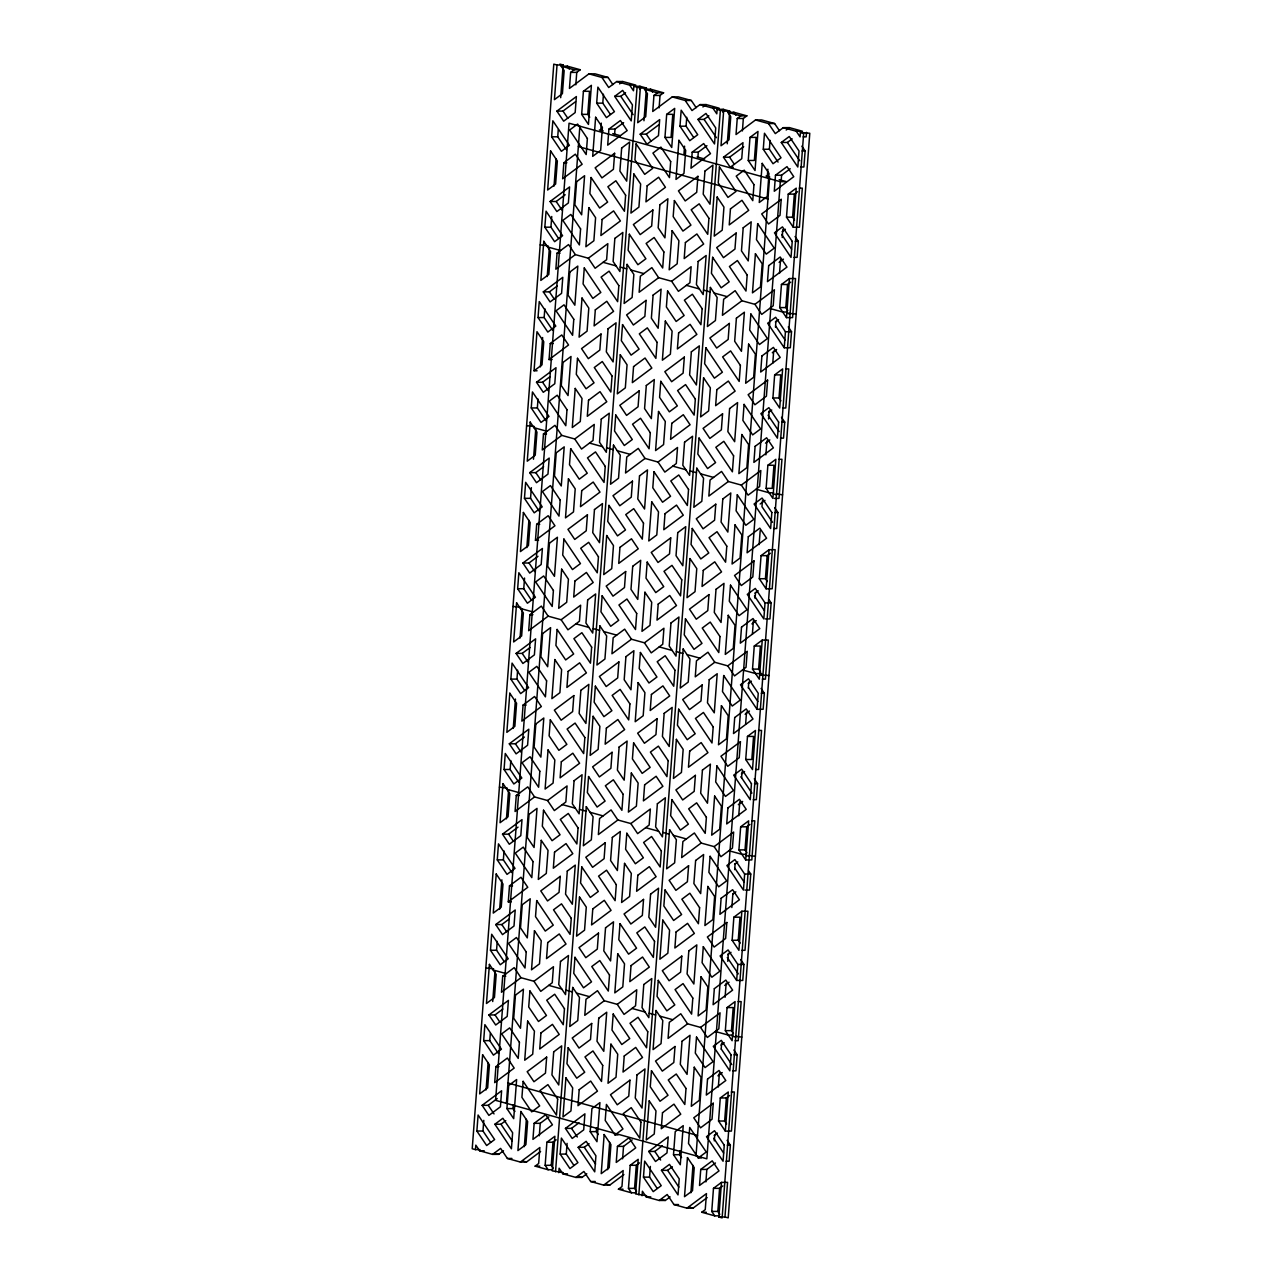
<?xml version="1.0" encoding="UTF-8"?>
<svg xmlns="http://www.w3.org/2000/svg" width="1282" height="1282" viewBox="0 0 1282 1282"><rect width="100%" height="100%" fill="white"/><g stroke="black" fill="none" stroke-linecap="round" stroke-linejoin="round"><path stroke-width="1.5" d="M480.061 1149.617L475.478 1149.633L475.814 1145.147L479.612 1150.771L492.608 1154.377L498.714 1154.345L503.505 1150.771M476.872 1131.044L478.09 1115.019L494.628 1139.554L486.647 1145.531L476.872 1131.044L482.977 1131.012L490.573 1142.278M483.683 1040.663L484.884 1024.639L501.422 1049.173L493.442 1055.134L483.683 1040.663L489.772 1040.631L498.458 1053.5M490.477 950.283L491.679 934.258L508.217 958.792L500.236 964.753L490.477 950.283L496.567 950.25L504.163 961.516M497.272 859.885L498.474 843.86L515.011 868.411L507.031 874.372L497.272 859.885L503.361 859.869L512.047 872.738M504.066 769.504L505.268 753.479L521.822 778.014L513.826 783.991L504.066 769.504L510.156 769.488L518.841 782.357M510.861 679.123L512.063 663.098L528.617 687.633L520.62 693.61L510.861 679.123L516.966 679.091L524.562 690.357M517.656 588.742L518.857 572.717L535.411 597.252L527.415 603.213L517.656 588.742L523.761 588.71L531.357 599.976M524.45 498.361L525.652 482.336L542.206 506.871L534.209 512.832L524.45 498.361L530.556 498.329L539.225 511.197M531.245 407.964L532.447 391.939L549 416.49L541.02 422.451L531.245 407.964L537.35 407.948L546.02 420.817M534.049 370.786L536.982 331.685L543.76 341.749L542.03 364.825L534.049 370.786L537.094 370.786M538.039 317.583L539.241 301.558L555.795 326.093L547.815 332.07L538.039 317.583L544.145 317.567L552.83 330.435M544.834 227.202L546.052 211.177L562.59 235.712L554.609 241.689L544.834 227.202L550.94 227.17L558.535 238.436M551.629 136.821L552.846 120.796L569.384 145.331L561.404 151.308L551.629 136.821L557.734 136.789L566.42 149.674M475.478 1149.633L472.225 1148.736L553.792 64.132L557.029 65.029L554.433 99.643L562.413 93.666L564.16 70.59L561.163 66.167L567.269 66.151L580.265 69.741L576.756 72.369L570.65 72.401L569.448 88.426L588.935 73.859L595.04 73.827L608.037 77.433L612.876 84.612M482.977 1131.012L483.779 1120.34M486.07 1089.924L488.122 1062.554M489.772 1040.631L490.317 1033.516M492.721 1001.53L495.028 970.762M496.567 950.25L497.24 941.341M499.66 909.162L501.871 879.837M503.361 859.869L504.034 850.96M506.454 818.845L508.617 790M510.156 769.488L510.829 760.579M513.249 728.384L515.46 699.059M516.966 679.091L517.624 670.198M520.043 638.067L522.207 609.222M523.761 588.71L524.562 578.038M526.838 547.622L528.905 520.252M530.556 498.329L531.357 487.641M533.488 459.228L535.812 428.46M537.35 407.948L538.023 399.039M540.443 366.86L542.639 337.535M544.145 317.567L544.818 308.658M547.222 276.543L549.401 247.682M550.94 227.17L551.741 216.498M554.032 186.082L556.084 158.712M557.734 136.789L558.263 129.674M560.683 97.688L563.135 64.997L559.881 64.1M495.894 1066.624L494.692 1082.649L514.178 1068.082L507.4 1058.019L495.894 1066.624L498.938 1066.608M520.973 977.701L514.194 967.638L502.688 976.227L501.486 992.252L520.973 977.701L533.969 981.291L540.748 991.355L552.254 982.749L553.455 966.724L533.969 981.291M508.281 901.871L509.483 885.846L520.989 877.257L527.767 887.304L508.281 901.871L511.326 901.855M534.562 796.923L527.783 786.876L516.277 795.465L515.076 811.49L534.562 796.923L547.558 800.529L554.337 810.577L565.843 801.987L567.045 785.962L547.558 800.529M523.072 705.084L521.87 721.109L541.357 706.542L534.578 696.495L523.072 705.084L526.133 705.068M548.151 616.161L541.373 606.098L529.883 614.703L528.665 630.728L548.151 616.161L561.147 619.751L567.942 629.815L579.432 621.225L580.634 605.2L561.147 619.751M535.459 540.331L536.677 524.306L548.167 515.717L554.946 525.78L535.459 540.331L538.52 540.331M561.756 435.383L554.962 425.336L543.472 433.925L542.27 449.95L561.756 435.383L574.753 438.989L581.531 449.053L593.021 440.447L594.239 424.422L574.753 438.989M549.065 359.569L550.266 343.544L561.756 334.955L568.551 345.002L549.065 359.569L552.109 359.553M575.346 254.621L568.567 244.574L557.061 253.163L555.859 269.188L575.346 254.621L588.342 258.227L595.12 268.275L606.626 259.685L607.828 243.66L588.342 258.227M563.856 162.782L562.654 178.807L582.14 164.24L575.362 154.177L563.856 162.782L566.9 162.766M575.81 84.836L576.756 72.369M506.422 1103.337L579.881 126.213M506.903 1108.593L508.65 1085.517L516.63 1079.556L513.697 1118.657L506.903 1108.593L513.008 1108.577L514.947 1111.446M581.659 114.37L583.406 91.294L591.387 85.333L588.454 124.434L581.659 114.37L587.765 114.354L589.704 117.223M513.008 1108.577L513.297 1104.731M587.765 114.354L589.496 91.278L583.406 91.294M596.675 103.153L597.893 87.128L614.431 111.662L606.45 117.64L596.675 103.153L602.78 103.137L610.376 114.386M524.322 1146.653L526.373 1119.282M600.697 130.924L601.274 123.104M602.78 103.137L603.453 94.227M534.145 1123.336L532.943 1139.361L552.43 1124.795L545.651 1114.747L534.145 1123.336L540.251 1123.304L548.872 1116.862M608.902 129.113L607.7 145.138L627.186 130.572L620.408 120.524L608.902 129.113L615.007 129.081L623.629 122.639M539.305 1135.772L540.251 1123.304M614.591 134.434L615.007 129.081M552.718 1169.729L548.135 1169.745L545.154 1165.322L546.901 1142.246L554.882 1136.269L552.27 1170.883L563.359 1172.661M553.247 1168.239L551.26 1165.29L552.991 1142.214L556.196 1139.826M643.965 120.748L646.432 88.057L639.926 86.263L633.837 86.279L633.484 90.766L629.702 85.141L616.69 81.535L608.71 87.513L601.931 77.449L588.935 73.859M555.523 1171.796L637.074 87.176M639.702 89.243L639.926 86.263M558.776 1172.693L559.112 1168.206L562.91 1173.831L575.906 1177.437L582.012 1177.405L586.803 1173.815M560.17 1154.104L561.372 1138.079L577.926 1162.614L569.945 1168.575L560.17 1154.104L566.275 1154.072L573.871 1165.338M633.837 86.279L640.327 88.073L637.731 122.703L645.711 116.726L647.442 93.65L644.461 89.227L650.567 89.195L663.563 92.801L660.038 95.429L653.948 95.445L652.746 111.47L672.233 96.903L678.322 96.887L691.318 100.477L696.174 107.672M566.275 1154.072L567.077 1143.384M659.108 107.88L660.038 95.429M590.201 1131.653L591.931 1108.577L599.928 1102.616L596.979 1141.717L590.201 1131.653L596.306 1131.621L598.245 1134.506M664.957 137.43L666.688 114.354L674.685 108.393L671.736 147.494L664.957 137.43L671.063 137.398L672.794 114.322L666.688 114.354M596.306 1131.621L596.595 1127.775M679.973 126.213L681.175 110.188L697.728 134.722L689.748 140.7L679.973 126.213L686.078 126.181L693.674 137.446M607.62 1169.697L609.671 1142.326M683.979 153.968L684.572 146.148M686.078 126.181L686.751 117.287M617.443 1146.396L616.241 1162.421L635.728 1147.855L628.933 1137.791L617.443 1146.396L623.533 1146.364L632.17 1139.922M692.2 152.173L690.982 168.198L710.484 153.632L703.69 143.568L692.2 152.173L698.289 152.141L706.927 145.699M622.603 1158.832L623.533 1146.364M697.889 157.478L698.289 152.141M636.016 1192.789L631.433 1192.805L628.452 1188.382L630.183 1165.306L638.18 1159.329L635.568 1193.943L646.641 1195.721M636.545 1191.298L634.558 1188.35L636.289 1165.274L639.478 1162.886M727.263 143.808L729.73 111.117L723.224 109.307L717.119 109.339L716.782 113.826L712.984 108.201L699.988 104.595L692.008 110.556L685.229 100.509L672.233 96.903M638.821 1194.84L720.372 110.236M723 112.303L723.224 109.307M642.074 1195.737L642.41 1191.25L646.208 1196.891L659.204 1200.481L665.31 1200.465L670.101 1196.875M643.468 1177.148L644.67 1161.123L661.224 1185.674L653.227 1191.635L643.468 1177.148L649.573 1177.132L657.169 1188.398M717.119 109.339L723.625 111.133L721.013 145.747L729.009 139.786L730.74 116.71L727.759 112.287L733.865 112.255L746.861 115.845L743.336 118.473L737.246 118.505L736.028 134.53L755.515 119.963L761.62 119.947L774.616 123.537L779.456 130.716M649.573 1177.132L650.375 1166.444M742.406 130.94L743.336 118.473M673.499 1154.713L675.229 1131.637L683.226 1125.66L680.277 1164.761L673.499 1154.713L679.604 1154.681L681.543 1157.566M748.255 160.49L749.986 137.414L757.983 131.437L755.034 170.538L748.255 160.49L754.361 160.458L756.092 137.382L749.986 137.414M679.604 1154.681L679.893 1150.835M763.271 149.273L764.473 133.248L781.026 157.782L773.03 163.743L763.271 149.273L769.376 149.241L778.046 162.109M690.902 1192.757L692.969 1165.386M767.277 177.028L767.87 169.208M769.376 149.241L770.033 140.331M696.014 1155.819L769.488 178.695M700.741 1169.44L699.523 1185.465L719.01 1170.915L712.231 1160.851L700.741 1169.44L706.831 1169.424L715.452 1162.982M775.482 175.217L774.28 191.242L793.766 176.692L786.988 166.628L775.482 175.217L781.587 175.201L790.209 168.759M780.321 181.691L706.847 1158.816L495.589 1100.341L569.048 123.216L780.321 181.691L786.411 181.659L779.2 179.672M705.901 1181.892L706.831 1169.424M781.187 180.538L781.587 175.201M714.298 1140.836L714.747 1134.858M718.337 1086.992L719.394 1073.034M721.189 1049.109L721.638 1043.131M725.083 997.268L726.141 983.31M727.791 961.372L728.384 953.391M731.846 907.528L732.887 893.57M734.682 869.645L735.131 863.651M738.736 815.801L739.778 801.843M741.589 777.902L742.038 771.924M745.627 724.074L746.525 712.103M748.335 688.178L748.784 682.184M752.374 634.334L753.431 620.376M755.082 598.438L755.531 592.46M759.12 544.594L760.178 530.636M762.421 500.717L761.973 506.71L772.549 522.303M765.867 454.854L766.924 440.896M768.575 418.958L769.168 410.993M772.774 363.127L773.671 351.172M775.466 327.231L775.914 321.253M779.52 273.387L780.562 259.429M782.212 237.507L782.821 229.526M719.314 1215.833L714.731 1215.849L711.75 1211.426L713.481 1188.35L721.462 1182.389L727.567 1182.357L724.971 1216.971L728.208 1217.868L809.775 133.264L800.417 132.399L800.08 136.886L796.282 131.245L783.286 127.655L775.306 133.616L768.527 123.569L755.515 119.963M725.324 1131.109L718.545 1121.045L720.276 1097.969L728.272 1092.008L725.324 1131.109L731.429 1131.077L734.362 1091.976L731.317 1091.992M725.34 1030.664L727.07 1007.588L735.067 1001.611L732.118 1040.712L725.34 1030.664L731.445 1030.632L733.432 1033.58M741.861 911.23L738.913 950.331L732.134 940.283L733.865 917.207L741.861 911.23L747.951 911.214L745.018 950.315L741.974 950.315M745.707 859.95L738.929 849.902L740.659 826.826L748.656 820.849L745.707 859.95L751.813 859.918L754.745 820.817L751.701 820.833M745.723 759.505L747.47 736.429L755.451 730.468L752.502 769.569L745.723 759.505L751.829 759.489L753.56 736.413L747.47 736.429M762.245 640.087L759.313 679.188L752.518 669.124L754.265 646.048L762.245 640.087L768.351 640.055L765.402 679.156L762.357 679.172M759.313 578.743L761.059 555.667L769.04 549.706L775.145 549.674L772.197 588.775L766.107 588.807L759.313 578.743L765.418 578.711L767.357 581.595M766.123 488.362L767.854 465.286L775.834 459.309L772.902 498.41L766.123 488.362L772.213 488.33L773.943 465.254L767.854 465.286M772.918 397.981L774.649 374.905L782.629 368.928L779.696 408.029L772.918 397.981L779.007 397.949L780.946 400.817M779.712 307.584L781.443 284.508L789.424 278.547L795.529 278.514L792.597 317.615L786.491 317.648L779.712 307.584L785.802 307.568L787.805 310.516M793.286 227.267L786.507 217.203L788.238 194.127L796.218 188.166L793.286 227.267L799.391 227.235L802.324 188.134L799.279 188.15M719.843 1214.358L717.84 1211.41L719.587 1188.334L722.776 1185.946M726.573 1123.897L724.65 1121.013L726.381 1097.937L729.57 1095.549M731.445 1030.632L733.176 1007.556L727.07 1007.588M740.179 943.119L738.24 940.251L739.97 917.175L733.865 917.207M747.021 852.818L745.034 849.87L746.765 826.794L749.954 824.406M760.611 672.056L758.624 669.108L760.354 646.032L754.265 646.048M765.418 578.711L767.149 555.635L770.354 553.247M779.007 397.949L780.754 374.873L774.649 374.905M785.802 307.568L787.549 284.492L790.738 282.104M794.536 220.055L792.597 217.187L794.343 194.111L797.532 191.723M800.417 132.399L803.67 133.296L722.119 1217.9L718.865 1217.003L721.462 1182.389M736.653 980.458L737.855 964.433L728.096 949.962L720.099 955.923L736.653 980.458L742.759 980.442L743.961 964.417L740.708 959.593M744.65 874.052L743.448 890.077L726.894 865.542L734.89 859.581L744.65 874.052L750.755 874.036L749.553 890.061L744.97 890.077M757.037 709.315L758.239 693.29L748.48 678.803L740.499 684.78L757.037 709.315L763.143 709.283L764.344 693.258L761.091 688.434M765.034 602.909L763.832 618.934L747.294 594.383L755.274 588.422L765.034 602.909L771.139 602.877L769.937 618.902L765.354 618.918M766.107 588.807L769.04 549.706M784.231 347.775L785.433 331.75L775.658 317.263L767.678 323.24L784.231 347.775L790.321 347.743L791.523 331.718L788.27 326.894M786.491 317.648L789.424 278.547M727.102 1140.355L730.371 1145.179L729.154 1161.204L726.109 1161.22M733.913 1049.974L737.166 1054.798L735.948 1070.823L732.903 1070.839M754.297 778.815L757.55 783.639L756.348 799.664L753.287 799.68M774.681 507.672L777.934 512.496L776.732 528.521L773.687 528.537M781.475 417.275L784.728 422.115L783.526 438.14L780.482 438.14M795.064 236.513L798.317 241.337L797.116 257.361L794.071 257.378M801.859 146.132L805.128 150.956L803.91 166.981L800.865 166.997M806.522 132.367L806.186 136.854L803.125 136.87M570.65 72.401L574.16 69.773L580.265 69.741M556.885 111.117L576.371 96.551L575.169 112.576L563.663 121.181L556.885 111.117L562.99 111.085L575.538 101.711M619.607 83.907L622.796 81.519L635.792 85.109L629.702 85.141M614.687 96.358L622.667 90.397L632.427 104.868L631.225 120.893L614.687 96.358L620.776 96.326L625.568 92.753M653.948 95.445L657.458 92.817L663.563 92.801M550.09 201.498L569.577 186.932L568.375 202.957L556.869 211.562L550.09 201.498L556.196 201.482L565.186 194.752M640.183 134.177L659.669 119.611L658.467 135.636L646.961 144.225L640.183 134.177L646.272 134.145L658.82 124.771M702.905 106.951L706.094 104.563L719.09 108.169L712.984 108.201M697.969 119.418L705.965 113.441L715.725 127.928L714.523 143.953L697.969 119.418L704.074 119.386L708.866 115.813M737.246 118.505L740.756 115.877L746.861 115.845M543.296 291.879L562.782 277.329L561.58 293.354L550.074 301.943L543.296 291.879L549.385 291.863L557.237 285.998M723.481 157.221L742.967 142.671L741.749 158.696L730.259 167.285L723.481 157.221L729.57 157.205L743.688 146.661M786.187 130.011L789.392 127.623L802.388 131.229L796.282 131.245M781.267 142.478L789.263 136.501L799.023 150.988L797.821 167.013L781.267 142.478L787.372 142.446L792.164 138.857M658.628 277.681L639.141 292.248L640.359 276.223L651.849 267.618L658.628 277.681L671.64 281.271L678.418 291.335L689.908 282.745L691.126 266.72L671.64 281.271M536.501 382.276L555.987 367.71L554.785 383.735L543.28 392.324L536.501 382.276L542.59 382.244L550.09 376.636M782.164 231.641L785.369 229.254M779.103 262.361L783.414 259.14M741.925 300.741L722.439 315.292L723.641 299.267L735.147 290.677L741.925 300.741L754.922 304.331L761.716 314.394L773.206 305.789L774.408 289.764L754.922 304.331M529.706 472.657L549.193 458.091L547.975 474.116L536.485 482.705L529.706 472.657L535.796 472.625L543.648 466.76M775.37 322.022L778.575 319.635M772.309 352.742L776.62 349.521M645.038 458.443L625.552 473.01L626.754 456.985L638.26 448.396L645.038 458.443L658.035 462.049L664.829 472.097L676.319 463.507L677.521 447.482L658.035 462.049M522.912 563.038L542.398 548.472L541.18 564.497L529.69 573.086L522.912 563.038L529.001 563.006L537.991 556.292M768.575 412.403L771.78 410.016M765.514 443.123L769.825 439.902M728.336 481.503L708.85 496.07L710.052 480.045L721.558 471.439L728.336 481.503L741.333 485.093L748.111 495.156L759.617 486.567L760.819 470.542L741.333 485.093M516.101 653.419L535.604 638.853L534.386 654.878L522.896 663.483L516.101 653.419L522.207 653.387L530.043 647.538M760.178 503.986L764.969 500.397M631.449 639.221L611.963 653.772L613.165 637.747L624.671 629.158L631.449 639.221L644.445 642.811L651.224 652.875L662.73 644.269L663.932 628.244L644.445 642.811M509.307 743.8L528.793 729.234L527.591 745.259L516.101 753.864L509.307 743.8L515.412 743.784L524.402 737.054M754.986 593.165L758.175 590.778M751.925 623.901L756.236 620.664M714.747 662.265L695.261 676.832L696.463 660.807L707.968 652.217L714.747 662.265L727.743 665.871L734.522 675.918L746.028 667.329L747.23 651.304L727.743 665.871M502.512 834.181L521.998 819.631L520.796 835.656L509.291 844.245L502.512 834.181L508.617 834.165L518.024 827.13M748.191 683.546L751.38 681.159M745.13 714.282L749.441 711.061M617.86 819.983L598.373 834.55L599.575 818.525L611.081 809.92L617.86 819.983L630.856 823.573L637.635 833.637L649.141 825.047L650.343 809.022L630.856 823.573M495.717 924.578L515.204 910.012L514.002 926.037L502.496 934.626L495.717 924.578L501.823 924.546L509.323 918.938M741.397 773.943L744.586 771.556M738.336 804.663L742.647 801.442M701.158 843.043L681.671 857.594L682.873 841.569L694.379 832.979L701.158 843.043L714.154 846.633L720.933 856.697L732.439 848.091L733.641 832.066L714.154 846.633M488.923 1014.959L508.409 1000.393L507.207 1016.418L495.701 1025.007L488.923 1014.959L495.028 1014.927L502.865 1009.062M734.602 864.324L737.791 861.937M732.967 893.971L735.852 891.823M604.271 1000.745L584.784 1015.312L585.986 999.287L597.492 990.698L604.271 1000.745L617.267 1004.351L624.046 1014.399L635.552 1005.809L636.753 989.784L617.267 1004.351M482.128 1105.34L501.615 1090.774L500.413 1106.799L488.907 1115.404L482.128 1105.34L488.234 1105.308L497.224 1098.594M494.884 1124.25L502.865 1118.273L512.624 1132.759L511.422 1148.784L494.884 1124.25L500.974 1124.218L505.765 1120.644M727.807 954.705L730.996 952.318M492.608 1154.377L500.605 1148.4L507.384 1158.463L520.38 1162.053L526.485 1162.037L540.587 1151.492M724.731 985.425L729.057 982.204M687.569 1023.805L668.082 1038.372L669.284 1022.347L680.774 1013.758L687.569 1023.805L700.565 1027.411L707.343 1037.458L718.833 1028.869L720.051 1012.844L700.565 1027.411M520.38 1162.053L539.866 1147.502L538.664 1163.527L535.139 1166.155L548.135 1169.745M565.426 1128.4L584.913 1113.834L583.711 1129.859L572.205 1138.448L565.426 1128.4L571.516 1128.368L579.015 1122.776M578.166 1147.31L586.162 1141.333L595.922 1155.819L594.72 1171.844L578.166 1147.31L584.272 1147.278L589.063 1143.688M721.013 1045.086L724.202 1042.699M614.991 1134.923L622.972 1128.945L606.418 1104.411L605.216 1120.436L614.991 1134.923L618.036 1134.907M575.906 1177.437L583.887 1171.46L590.682 1181.523L603.678 1185.113L609.767 1185.097L623.885 1174.536M717.936 1075.822L722.247 1072.585M603.678 1185.113L623.164 1170.546L621.962 1186.571L618.437 1189.199L631.433 1192.805M648.724 1151.444L668.21 1136.894L666.993 1152.919L655.503 1161.508L648.724 1151.444L654.814 1151.428L662.313 1145.82M661.464 1170.354L669.46 1164.393L679.22 1178.863L678.018 1194.888L661.464 1170.354L667.569 1170.338L672.361 1166.748M714.202 1135.467L717.407 1133.08M698.273 1157.966L706.27 1152.005L689.716 1127.471L688.514 1143.496L698.273 1157.966L701.334 1157.95M659.204 1200.481L667.185 1194.52L673.963 1204.567L686.96 1208.173L693.065 1208.141L707.183 1197.596M686.96 1208.173L706.462 1193.606L705.244 1209.631L701.735 1212.259L714.731 1215.849M557.029 65.029L563.135 64.997M601.931 77.449L608.037 77.433M616.69 81.535L622.796 81.519M640.327 88.073L646.432 88.057M685.229 100.509L691.318 100.477M699.988 104.595L706.094 104.563M723.625 111.133L729.73 111.117M768.527 123.569L774.616 123.537M783.286 127.655L789.392 127.623M802.067 150.972L805.128 150.956M730.259 167.285L733.304 167.269M788.238 194.127L794.343 194.111M786.507 217.203L792.597 217.187M795.273 241.353L798.317 241.337M548.023 245.775L540.187 244.894M557.061 253.163L560.106 253.147M781.443 284.508L787.549 284.492M787.26 311.991L782.693 312.023L769.697 308.417M785.433 331.75L791.523 331.718M550.266 343.544L553.311 343.528M785.69 368.912L788.734 368.912L785.786 408.013L782.741 408.013M781.683 422.115L784.728 422.115M534.418 426.537L526.598 425.656M543.472 433.925L546.517 433.909M778.895 459.309L781.94 459.293L778.991 498.394L774.424 498.41M773.671 492.769L769.104 492.785L756.108 489.179M776.283 493.923L782.581 494.804M774.889 512.512L777.934 512.496M536.677 524.306L539.722 524.306M761.059 555.667L767.149 555.635M520.829 607.315L513.008 606.434M529.883 614.703L532.927 614.687M752.518 669.124L758.624 669.108M761.604 673.531L755.515 673.547L742.518 669.957M761.3 693.274L764.344 693.258M758.495 730.452L761.556 730.436L758.607 769.537L755.563 769.553M754.505 783.655L757.55 783.639M507.239 788.077L499.419 787.196M516.277 795.465L519.338 795.449M740.659 826.826L746.765 826.794M738.929 849.902L745.034 849.87M746.493 854.293L741.909 854.325L728.913 850.719M749.105 855.447L755.402 856.344M509.483 885.846L512.544 885.83M732.134 940.283L738.24 940.251M737.855 964.433L743.961 964.417M493.65 968.839L485.83 967.958M502.688 976.227L505.733 976.227M738.112 1001.611L741.156 1001.595L738.224 1040.696L735.179 1040.712M732.903 1035.071L728.32 1035.087L715.324 1031.497M735.515 1036.225L741.813 1037.106M734.105 1054.814L737.166 1054.798M720.276 1097.969L726.381 1097.937M718.545 1121.045L724.65 1121.013M546.901 1142.246L552.991 1142.214M727.311 1145.195L730.371 1145.179M479.612 1150.771L484.195 1150.755M507.384 1158.463L511.951 1158.447M545.154 1165.322L551.26 1165.29M630.183 1165.306L636.289 1165.274M535.139 1166.155L539.722 1166.123M562.91 1173.831L567.493 1173.815M590.682 1181.523L595.249 1181.491M628.452 1188.382L634.558 1188.35M713.481 1188.35L719.587 1188.334M618.437 1189.199L623.02 1189.183M646.208 1196.891L650.775 1196.875M673.963 1204.567L678.547 1204.551M711.75 1211.426L717.84 1211.41M701.735 1212.259L706.302 1212.243M718.865 1217.003L724.971 1216.971M561.163 66.167L574.16 69.773M644.461 89.227L657.458 92.817M727.759 112.287L740.756 115.877M599.399 129.899L603.229 130.956M612.796 133.6L620.456 135.732M697.071 156.933L704.731 159.048M766.011 176.019L769.841 177.076M578.358 146.565L767.95 199.047M796.17 314.042L786.827 313.161L790.081 314.058M547.574 246.945L560.571 250.535M603.101 262.313L616.097 265.903M620.232 267.057L626.738 268.851M630.872 269.989L643.868 273.595M686.399 285.357L699.395 288.963M703.53 290.101L710.036 291.911M714.17 293.049L727.166 296.639M533.985 427.707L546.981 431.297M589.512 443.075L602.508 446.681M606.642 447.819L613.149 449.613M617.283 450.767L630.279 454.357M672.81 466.135L685.806 469.725M689.94 470.879L696.447 472.673M700.581 473.811L713.577 477.417M773.238 493.923L776.491 494.836M768.992 675.566L759.649 674.701L762.886 675.598M520.396 608.469L533.392 612.075M575.922 623.837L588.919 627.443M593.053 628.581L599.559 630.391M603.694 631.529L616.69 635.119M659.22 646.897L672.217 650.503M676.351 651.641L682.841 653.435M686.976 654.589L699.972 658.179M506.807 789.247L519.803 792.837M562.333 804.615L575.33 808.205M579.464 809.359L585.954 811.153M590.089 812.291L603.085 815.897M645.631 827.675L658.628 831.265M662.762 832.403L669.252 834.213M673.387 835.351L686.383 838.957M746.044 855.463L749.297 856.36M493.201 970.009L506.198 973.615M548.744 985.377L561.74 988.983M565.875 990.121L572.365 991.915M576.499 993.069L589.496 996.659M632.026 1008.437L645.022 1012.027M649.157 1013.181L655.663 1014.975M659.797 1016.113L672.794 1019.719M732.455 1036.241L735.708 1037.138M507.944 1082.986L697.552 1135.451M494.996 1153.319L498.714 1154.345M522.768 1161.011L526.485 1162.037M578.294 1176.379L582.012 1177.405M606.066 1184.055L609.767 1185.097M661.592 1199.439L665.31 1200.465M689.347 1207.115L693.065 1208.141M787.372 142.446L799.728 160.779M733.865 112.255L735.852 115.204M704.074 119.386L716.43 137.719M729.57 157.205L734.41 164.384M781.683 234.462L791.603 249.189M650.567 89.195L652.554 92.144M620.776 96.326L633.148 114.659M646.272 134.145L651.128 141.324M775.674 326.029L785.097 339.986M567.269 66.151L569.256 69.1M562.99 111.085L567.83 118.281M768.078 415.224L779.119 431.585M556.196 201.482L561.997 210.088M768.976 599.655L771.139 602.877M549.385 291.863L554.241 299.043M754.489 596.002L764.425 610.729M542.59 382.244L548.408 390.866M748.496 687.569L757.902 701.526M535.796 472.625L540.651 479.805M740.9 776.764L751.925 793.125M748.576 870.815L750.755 874.036M529.001 563.006L534.818 571.628M734.907 868.331L744.313 882.288M522.207 653.387L528.024 662.009M727.311 957.542L738.336 973.887M515.412 743.784L521.229 752.39M721.301 1049.093L731.766 1064.621M508.617 834.165L513.457 841.345M713.721 1138.304L723.641 1153.031M501.823 924.546L506.662 931.726M654.814 1151.428L660.631 1160.05M667.569 1170.338L678.883 1187.116M495.028 1014.927L499.868 1022.107M571.516 1128.368L577.333 1136.99M584.272 1147.278L595.585 1164.056M488.234 1105.308L494.035 1113.93M500.974 1124.218L512.287 1140.996M482.609 1054.766L479.676 1093.867L487.657 1087.889L489.403 1064.813L482.609 1054.766M489.403 964.385L486.471 1003.486L494.451 997.508L496.198 974.432L489.403 964.385M496.214 873.987L493.266 913.088L501.246 907.127L502.993 884.051L496.214 873.987M503.009 783.606L500.06 822.707L508.057 816.746L509.787 793.67L503.009 783.606M509.803 693.225L506.855 732.326L514.851 726.365L516.582 703.289L509.803 693.225M516.598 602.844L513.649 641.945L521.646 635.968L523.377 612.892L516.598 602.844M523.393 512.463L520.444 551.564L528.44 545.587L530.171 522.511L523.393 512.463M530.187 422.082L527.255 461.183L535.235 455.206L536.966 432.13L530.187 422.082M543.776 241.304L540.844 280.405L548.824 274.444L550.555 251.368L543.776 241.304M550.571 150.923L547.638 190.024L555.619 184.063L557.35 160.987L550.571 150.923M515.444 995.136L513.713 1018.212L520.492 1028.276L523.425 989.175L515.444 995.136M522.239 904.755L520.508 927.831L527.287 937.895L530.219 898.794L522.239 904.755M529.033 814.374L527.303 837.45L534.081 847.498L537.014 808.397L529.033 814.374M535.828 723.993L534.097 747.069L540.876 757.117L543.808 718.016L535.828 723.993M542.623 633.596L540.892 656.688L547.67 666.736L550.603 627.635L542.623 633.596M549.417 543.215L547.686 566.291L554.465 576.355L557.414 537.254L549.417 543.215M556.212 452.834L554.481 475.91L561.26 485.974L564.208 446.873L556.212 452.834M563.006 362.453L561.276 385.529L568.054 395.577L571.003 356.492L563.006 362.453M569.801 272.072L568.07 295.148L574.849 305.196L577.797 266.095L569.801 272.072M576.612 181.691L574.865 204.767L581.643 214.815L584.592 175.714L576.612 181.691M519.434 1042.378L518.216 1058.403L501.679 1033.869L509.659 1027.892L519.434 1042.378M526.229 951.997L525.011 968.022L508.473 943.472L516.454 937.511L526.229 951.997M533.024 861.6L531.806 877.625L515.268 853.091L523.248 847.13L533.024 861.6M539.818 771.219L538.616 787.244L522.062 762.71L530.043 756.749L539.818 771.219M546.613 680.838L545.411 696.863L528.857 672.329L536.837 666.352L546.613 680.838M553.407 590.457L552.205 606.482L535.652 581.948L543.648 575.971L553.407 590.457M560.202 500.076L559 516.101L542.446 491.567L550.443 485.59L560.202 500.076M566.997 409.695L565.795 425.72L549.241 401.17L557.237 395.209L566.997 409.695M573.791 319.298L572.589 335.323L556.035 310.789L564.032 304.828L573.791 319.298M580.586 228.917L579.384 244.942L562.846 220.408L570.827 214.447L580.586 228.917M587.38 138.536L586.178 154.561L569.641 130.027L577.621 124.05L587.38 138.536M520.861 1111.478L517.928 1150.579L525.908 1144.618L527.639 1121.542L520.861 1111.478M523.136 1081.351L521.918 1097.376L531.693 1111.863L539.674 1105.885L523.136 1081.351M527.655 1021.097L524.723 1060.198L532.703 1054.237L534.434 1031.161L527.655 1021.097M529.931 990.97L528.713 1006.995L538.488 1021.482L546.469 1015.504L529.931 990.97M534.45 930.716L531.517 969.817L539.498 963.84L541.244 940.764L534.45 930.716M536.725 900.589L535.523 916.614L545.283 931.085L553.263 925.123L536.725 900.589M541.244 840.335L538.312 879.436L546.292 873.459L548.039 850.383L541.244 840.335M543.52 810.208L542.318 826.233L552.077 840.704L560.058 834.742L543.52 810.208M548.055 749.954L545.106 789.055L553.087 783.078L554.834 760.002L548.055 749.954M550.315 719.811L549.113 735.836L558.872 750.323L566.868 744.361L550.315 719.811M554.85 659.557L551.901 698.658L559.897 692.697L561.628 669.621L554.85 659.557M557.109 629.43L555.907 645.455L565.666 659.942L573.663 653.964L557.109 629.43M561.644 569.176L558.696 608.277L566.692 602.316L568.423 579.24L561.644 569.176M563.904 539.049L562.702 555.074L572.461 569.561L580.458 563.583L563.904 539.049M568.439 478.795L565.49 517.896L573.487 511.935L575.217 488.859L568.439 478.795M570.698 448.668L569.496 464.693L579.256 479.18L587.252 473.202L570.698 448.668M575.233 388.414L572.285 427.515L580.281 421.538L582.012 398.462L575.233 388.414M577.493 358.287L576.291 374.312L586.05 388.783L594.047 382.821L577.493 358.287M582.028 298.033L579.095 337.134L587.076 331.157L588.807 308.081L582.028 298.033M584.288 267.906L583.086 283.931L592.861 298.402L600.841 292.44L584.288 267.906M588.823 207.636L585.89 246.737L593.87 240.776L595.601 217.7L588.823 207.636M591.082 177.509L589.88 193.534L599.655 208.021L607.636 202.059L591.082 177.509M595.617 117.255L592.685 156.356L600.665 150.395L602.396 127.319L595.617 117.255M540.94 1032.955L539.738 1048.98L559.224 1034.414L552.446 1024.366L540.94 1032.955M547.735 942.574L546.533 958.599L566.019 944.033L559.24 933.969L547.735 942.574M554.529 852.177L553.327 868.202L572.814 853.652L566.035 843.588L554.529 852.177M561.324 761.796L560.122 777.821L579.608 763.255L572.83 753.207L561.324 761.796M568.118 671.415L566.916 687.44L586.403 672.874L579.624 662.826L568.118 671.415M574.913 581.034L573.711 597.059L593.197 582.493L586.419 572.445L574.913 581.034M581.724 490.653L580.506 506.678L599.992 492.112L593.213 482.048L581.724 490.653M588.518 400.272L587.3 416.297L606.787 401.731L600.008 391.667L588.518 400.272M595.313 309.875L594.111 325.9L613.597 311.35L606.803 301.286L595.313 309.875M602.107 219.494L600.905 235.519L620.392 220.953L613.597 210.905L602.107 219.494M546.661 1057.105L545.459 1073.13L533.953 1081.736L527.174 1071.672L546.661 1057.105M560.25 876.343L559.048 892.368L547.542 900.958L540.764 890.91L560.25 876.343M573.839 695.581L572.637 711.606L561.147 720.196L554.353 710.148L573.839 695.581M587.444 514.803L586.227 530.828L574.737 539.434L567.958 529.37L587.444 514.803M601.034 334.041L599.832 350.066L588.326 358.656L581.547 348.608L601.034 334.041M614.623 153.279L613.421 169.304L601.915 177.894L595.136 167.83L614.623 153.279M553.696 1051.865L551.949 1074.941L558.744 1084.989L561.676 1045.888L553.696 1051.865M560.49 961.468L558.744 984.56L565.538 994.608L568.471 955.507L560.49 961.468M567.285 871.087L565.554 894.163L572.333 904.227L575.265 865.126L567.285 871.087M574.08 780.706L572.349 803.782L579.127 813.846L582.06 774.745L574.08 780.706M580.874 690.325L579.144 713.401L585.922 723.449L588.855 684.364L580.874 690.325M587.669 599.944L585.938 623.02L592.717 633.068L595.649 593.967L587.669 599.944M594.463 509.563L592.733 532.639L599.511 542.687L602.46 503.586L594.463 509.563M601.258 419.166L599.527 442.242L606.306 452.306L609.254 413.205L601.258 419.166M608.053 328.785L606.322 351.861L613.1 361.925L616.049 322.824L608.053 328.785M614.847 238.404L613.117 261.48L619.895 271.544L622.844 232.443L614.847 238.404M621.658 148.023L619.911 171.099L626.69 181.147L629.638 142.046L621.658 148.023M557.67 1099.091L556.468 1115.116L539.93 1090.581L547.911 1084.62L557.67 1099.091M564.465 1008.71L563.263 1024.735L546.725 1000.2L554.705 994.223L564.465 1008.71M571.275 918.329L570.057 934.354L553.52 909.819L561.5 903.842L571.275 918.329M578.07 827.948L576.852 843.973L560.314 819.438L568.295 813.461L578.07 827.948M584.864 737.567L583.663 753.592L567.109 729.041L575.089 723.08L584.864 737.567M591.659 647.17L590.457 663.195L573.903 638.66L581.884 632.699L591.659 647.17M598.454 556.789L597.252 572.814L580.698 548.279L588.678 542.318L598.454 556.789M605.248 466.408L604.046 482.433L587.493 457.898L595.489 451.921L605.248 466.408M612.043 376.027L610.841 392.052L594.287 367.517L602.284 361.54L612.043 376.027M618.837 285.646L617.636 301.671L601.082 277.12L609.078 271.159L618.837 285.646M625.632 195.249L624.43 211.274L607.876 186.739L615.873 180.778L625.632 195.249M565.907 1077.825L562.974 1116.926L570.955 1110.949L572.685 1087.873L565.907 1077.825M568.182 1047.682L566.965 1063.707L576.74 1078.194L584.72 1072.233L568.182 1047.682M572.701 987.428L569.769 1026.529L577.749 1020.568L579.48 997.492L572.701 987.428M574.977 957.301L573.759 973.326L583.534 987.813L591.515 981.836L574.977 957.301M579.496 897.047L576.563 936.148L584.544 930.187L586.291 907.111L579.496 897.047M581.772 866.92L580.57 882.945L590.329 897.432L598.309 891.455L581.772 866.92M586.291 806.666L583.358 845.767L591.339 839.806L593.085 816.73L586.291 806.666M588.566 776.539L587.364 792.564L597.124 807.051L605.104 801.074L588.566 776.539M593.101 716.285L590.153 755.386L598.133 749.409L599.88 726.333L593.101 716.285M595.361 686.158L594.159 702.183L603.918 716.654L611.899 710.693L595.361 686.158M599.896 625.904L596.947 665.005L604.928 659.028L606.674 635.952L599.896 625.904M602.155 595.777L600.954 611.802L610.713 626.273L618.709 620.312L602.155 595.777M606.69 535.507L603.742 574.608L611.738 568.647L613.469 545.571L606.69 535.507M608.95 505.38L607.748 521.405L617.507 535.892L625.504 529.931L608.95 505.38M613.485 445.126L610.536 484.227L618.533 478.266L620.264 455.19L613.485 445.126M615.745 414.999L614.543 431.024L624.302 445.511L632.298 439.534L615.745 414.999M620.28 354.745L617.331 393.846L625.328 387.885L627.058 364.809L620.28 354.745M622.539 324.618L621.337 340.643L631.097 355.13L639.093 349.153L622.539 324.618M627.074 264.364L624.126 303.465L632.122 297.488L633.853 274.412L627.074 264.364M629.334 234.237L628.132 250.262L637.907 264.733L645.888 258.772L629.334 234.237M633.869 173.983L630.936 213.084L638.917 207.107L640.647 184.031L633.869 173.983M636.128 143.856L634.927 159.881L644.702 174.352L652.682 168.391L636.128 143.856M579.192 1089.668L577.99 1105.693L597.476 1091.126L590.698 1081.079L579.192 1089.668M592.781 908.906L591.579 924.931L611.065 910.364L604.287 900.317L592.781 908.906M606.37 728.144L605.168 744.169L624.654 729.602L617.876 719.539L606.37 728.144M619.959 547.366L618.757 563.391L638.244 548.824L631.465 538.777L619.959 547.366M633.564 366.604L632.347 382.629L651.833 368.062L645.054 358.015L633.564 366.604M647.154 185.826L645.952 201.851L665.438 187.3L658.644 177.237L647.154 185.826M591.707 1023.453L590.505 1039.478L578.999 1048.067L572.221 1038.019L591.707 1023.453M598.502 933.072L597.3 949.097L585.794 957.686L579.015 947.622L598.502 933.072M605.296 842.675L604.094 858.7L592.588 867.305L585.81 857.241L605.296 842.675M612.091 752.294L610.889 768.319L599.383 776.924L592.605 766.86L612.091 752.294M618.885 661.913L617.684 677.938L606.178 686.527L599.399 676.479L618.885 661.913M625.68 571.532L624.478 587.557L612.988 596.146L606.194 586.098L625.68 571.532M632.475 481.151L631.273 497.176L619.783 505.765L612.988 495.701L632.475 481.151M639.285 390.754L638.067 406.779L626.577 415.384L619.799 405.32L639.285 390.754M646.08 300.373L644.862 316.398L633.372 325.003L626.594 314.939L646.08 300.373M652.875 209.992L651.673 226.017L640.167 234.606L633.388 224.558L652.875 209.992M598.742 1018.196L596.995 1041.272L603.774 1051.32L606.723 1012.235L598.742 1018.196M605.537 927.815L603.79 950.891L610.585 960.939L613.517 921.838L605.537 927.815M612.331 837.434L610.585 860.51L617.379 870.558L620.312 831.457L612.331 837.434M619.126 747.037L617.395 770.113L624.174 780.177L627.106 741.076L619.126 747.037M625.92 656.656L624.19 679.732L630.968 689.796L633.901 650.695L625.92 656.656M632.715 566.275L630.984 589.351L637.763 599.415L640.696 560.314L632.715 566.275M639.51 475.894L637.779 498.97L644.558 509.018L647.49 469.917L639.51 475.894M646.304 385.513L644.574 408.589L651.352 418.637L654.301 379.536L646.304 385.513M653.099 295.116L651.368 318.192L658.147 328.256L661.095 289.155L653.099 295.116M659.893 204.735L658.163 227.811L664.941 237.875L667.89 198.774L659.893 204.735M602.716 1065.438L601.514 1081.463L584.977 1056.913L592.957 1050.952L602.716 1065.438M609.511 975.041L608.309 991.066L591.771 966.532L599.752 960.571L609.511 975.041M616.305 884.66L615.104 900.685L598.566 876.151L606.546 870.19L616.305 884.66M623.116 794.279L621.898 810.304L605.36 785.77L613.341 779.793L623.116 794.279M629.911 703.898L628.693 719.923L612.155 695.389L620.135 689.412L629.911 703.898M636.705 613.517L635.503 629.542L618.95 604.992L626.93 599.031L636.705 613.517M643.5 523.12L642.298 539.145L625.744 514.611L633.725 508.65L643.5 523.12M650.295 432.739L649.093 448.764L632.539 424.23L640.535 418.269L650.295 432.739M657.089 342.358L655.887 358.383L639.333 333.849L647.33 327.872L657.089 342.358M663.884 251.977L662.682 268.002L646.128 243.468L654.124 237.49L663.884 251.977M670.678 161.596L669.476 177.621L652.923 153.087L660.919 147.109L670.678 161.596M604.159 1134.538L601.226 1173.639L609.206 1167.678L610.937 1144.602L604.159 1134.538M610.953 1044.157L608.021 1083.258L616.001 1077.281L617.732 1054.205L610.953 1044.157M613.213 1014.03L612.011 1030.055L621.786 1044.526L629.766 1038.564L613.213 1014.03M617.748 953.776L614.815 992.877L622.796 986.9L624.526 963.824L617.748 953.776M620.023 923.649L618.805 939.674L628.581 954.145L636.561 948.183L620.023 923.649M624.542 863.379L621.61 902.48L629.59 896.519L631.321 873.443L624.542 863.379M626.818 833.252L625.6 849.277L635.375 863.764L643.356 857.802L626.818 833.252M631.337 772.998L628.404 812.099L636.385 806.138L638.132 783.062L631.337 772.998M633.612 742.871L632.411 758.896L642.17 773.383L650.15 767.405L633.612 742.871M638.132 682.617L635.199 721.718L643.179 715.757L644.926 692.681L638.132 682.617M640.407 652.49L639.205 668.515L648.964 683.002L656.945 677.024L640.407 652.49M644.942 592.236L641.994 631.337L649.974 625.36L651.721 602.284L644.942 592.236M647.202 562.109L646 578.134L655.759 592.605L663.739 586.643L647.202 562.109M651.737 501.855L648.788 540.956L656.785 534.979L658.515 511.903L651.737 501.855M653.996 471.728L652.794 487.753L662.554 502.224L670.55 496.262L653.996 471.728M658.531 411.474L655.583 450.575L663.579 444.598L665.31 421.522L658.531 411.474M660.791 381.331L659.589 397.356L669.348 411.843L677.345 405.881L660.791 381.331M665.326 321.077L662.377 360.178L670.374 354.217L672.105 331.141L665.326 321.077M667.585 290.95L666.384 306.975L676.143 321.462L684.139 315.484L667.585 290.95M672.121 230.696L669.172 269.797L677.168 263.836L678.899 240.76L672.121 230.696M674.38 200.569L673.178 216.594L682.937 231.081L690.934 225.103L674.38 200.569M678.915 140.315L675.983 179.416L683.963 173.455L685.694 150.379L678.915 140.315M624.238 1056.015L623.036 1072.04L642.522 1057.474L635.728 1047.41L624.238 1056.015M631.032 965.618L629.831 981.643L649.317 967.093L642.538 957.029L631.032 965.618M637.827 875.237L636.625 891.262L656.112 876.696L649.333 866.648L637.827 875.237M644.622 784.856L643.42 800.881L662.906 786.315L656.128 776.267L644.622 784.856M651.416 694.475L650.214 710.5L669.701 695.934L662.922 685.886L651.416 694.475M658.211 604.094L657.009 620.119L676.495 605.553L669.717 595.489L658.211 604.094M665.005 513.697L663.804 529.722L683.29 515.172L676.511 505.108L665.005 513.697M671.8 423.316L670.598 439.341L690.085 424.775L683.306 414.727L671.8 423.316M678.611 332.935L677.393 348.96L696.879 334.394L690.101 324.346L678.611 332.935M685.405 242.554L684.187 258.579L703.674 244.013L696.895 233.965L685.405 242.554M629.959 1080.165L628.757 1096.19L617.251 1104.796L610.472 1094.732L629.959 1080.165M643.548 899.403L642.346 915.428L630.84 924.018L624.062 913.97L643.548 899.403M657.137 718.625L655.935 734.65L644.429 743.256L637.651 733.192L657.137 718.625M670.726 537.863L669.524 553.888L658.019 562.477L651.24 552.43L670.726 537.863M684.332 357.101L683.114 373.126L671.624 381.715L664.829 371.668L684.332 357.101M697.921 176.323L696.703 192.348L685.213 200.954L678.434 190.89L697.921 176.323M636.978 1074.909L635.247 1097.985L642.026 1108.049L644.974 1068.948L636.978 1074.909M643.788 984.528L642.042 1007.604L648.82 1017.668L651.769 978.567L643.788 984.528M650.583 894.147L648.836 917.223L655.615 927.287L658.563 888.186L650.583 894.147M657.378 803.766L655.631 826.842L662.425 836.89L665.358 797.789L657.378 803.766M664.172 713.385L662.425 736.461L669.22 746.509L672.153 707.408L664.172 713.385M670.967 622.988L669.236 646.064L676.015 656.128L678.947 617.027L670.967 622.988M677.761 532.607L676.031 555.683L682.809 565.747L685.742 526.646L677.761 532.607M684.556 442.226L682.825 465.302L689.604 475.366L692.536 436.265L684.556 442.226M691.351 351.845L689.62 374.921L696.398 384.969L699.331 345.868L691.351 351.845M698.145 261.464L696.414 284.54L703.193 294.588L706.142 255.487L698.145 261.464M704.94 171.083L703.209 194.159L709.988 204.207L712.936 165.106L704.94 171.083M640.968 1122.151L639.766 1138.176L623.212 1113.641L631.209 1107.664L640.968 1122.151M647.763 1031.77L646.561 1047.795L630.007 1023.26L638.003 1017.283L647.763 1031.77M654.557 941.389L653.355 957.414L636.817 932.863L644.798 926.902L654.557 941.389M661.352 850.992L660.15 867.017L643.612 842.482L651.593 836.521L661.352 850.992M668.146 760.611L666.944 776.636L650.407 752.101L658.387 746.14L668.146 760.611M674.957 670.23L673.739 686.255L657.201 661.72L665.182 655.743L674.957 670.23M681.752 579.849L680.534 595.874L663.996 571.339L671.976 565.362L681.752 579.849M688.546 489.468L687.344 505.493L670.79 480.958L678.771 474.981L688.546 489.468M695.341 399.087L694.139 415.112L677.585 390.561L685.566 384.6L695.341 399.087M702.135 308.69L700.933 324.715L684.38 300.18L692.376 294.219L702.135 308.69M708.93 218.309L707.728 234.334L691.174 209.799L699.171 203.838L708.93 218.309M649.205 1100.869L646.256 1139.97L654.253 1134.009L655.983 1110.933L649.205 1100.869M651.464 1070.742L650.262 1086.767L660.038 1101.254L668.018 1095.277L651.464 1070.742M655.999 1010.488L653.067 1049.589L661.047 1043.628L662.778 1020.552L655.999 1010.488M658.259 980.361L657.057 996.386L666.832 1010.873L674.813 1004.896L658.259 980.361M662.794 920.107L659.861 959.208L667.842 953.231L669.573 930.155L662.794 920.107M665.054 889.98L663.852 906.005L673.627 920.476L681.607 914.515L665.054 889.98M669.589 829.726L666.656 868.827L674.636 862.85L676.367 839.774L669.589 829.726M671.864 799.599L670.646 815.624L680.422 830.095L688.402 824.134L671.864 799.599M676.383 739.345L673.451 778.446L681.431 772.469L683.162 749.393L676.383 739.345M678.659 709.202L677.441 725.227L687.216 739.714L695.197 733.753L678.659 709.202M683.178 648.948L680.245 688.049L688.226 682.088L689.972 659.012L683.178 648.948M685.453 618.821L684.251 634.846L694.011 649.333L701.991 643.356L685.453 618.821M689.972 558.567L687.04 597.668L695.02 591.707L696.767 568.631L689.972 558.567M692.248 528.44L691.046 544.465L700.805 558.952L708.786 552.975L692.248 528.44M696.783 468.186L693.834 507.287L701.815 501.326L703.562 478.25L696.783 468.186M699.043 438.059L697.841 454.084L707.6 468.571L715.58 462.594L699.043 438.059M703.578 377.805L700.629 416.906L708.625 410.929L710.356 387.853L703.578 377.805M705.837 347.678L704.635 363.703L714.394 378.174L722.391 372.213L705.837 347.678M710.372 287.424L707.424 326.525L715.42 320.548L717.151 297.472L710.372 287.424M712.632 257.297L711.43 273.322L721.189 287.793L729.186 281.832L712.632 257.297M717.167 197.027L714.218 236.128L722.215 230.167L723.945 207.091L717.167 197.027M719.426 166.9L718.224 182.925L727.984 197.412L735.98 191.451L719.426 166.9M662.49 1112.728L661.272 1128.753L680.758 1114.186L673.979 1104.139L662.49 1112.728M676.079 931.966L674.877 947.991L694.363 933.424L687.585 923.361L676.079 931.966M689.668 751.188L688.466 767.213L707.952 752.646L701.174 742.598L689.668 751.188M703.257 570.426L702.055 586.451L721.542 571.884L714.763 561.837L703.257 570.426M716.846 389.664L715.644 405.689L735.131 391.122L728.352 381.058L716.846 389.664M730.452 208.886L729.234 224.911L748.72 210.344L741.941 200.296L730.452 208.886M675.005 1046.497L673.803 1062.522L662.297 1071.127L655.519 1061.063L675.005 1046.497M681.8 956.116L680.598 972.141L669.092 980.746L662.313 970.682L681.8 956.116M688.594 865.735L687.392 881.76L675.886 890.349L669.108 880.301L688.594 865.735M695.389 775.354L694.187 791.379L682.681 799.968L675.902 789.92L695.389 775.354M702.183 684.973L700.982 700.998L689.476 709.587L682.697 699.539L702.183 684.973M708.978 594.592L707.776 610.617L696.27 619.206L689.492 609.142L708.978 594.592M715.773 504.195L714.571 520.22L703.065 528.825L696.286 518.761L715.773 504.195M722.567 413.814L721.365 429.839L709.859 438.428L703.081 428.38L722.567 413.814M729.362 323.433L728.16 339.458L716.67 348.047L709.875 337.999L729.362 323.433M736.172 233.052L734.955 249.077L723.465 257.666L716.686 247.618L736.172 233.052M682.024 1041.256L680.293 1064.332L687.072 1074.38L690.02 1035.279L682.024 1041.256M688.819 950.859L687.088 973.935L693.866 983.999L696.815 944.898L688.819 950.859M695.629 860.478L693.883 883.554L700.661 893.618L703.61 854.517L695.629 860.478M702.424 770.097L700.677 793.173L707.472 803.237L710.404 764.136L702.424 770.097M709.218 679.716L707.472 702.792L714.266 712.84L717.199 673.739L709.218 679.716M716.013 589.335L714.282 612.411L721.061 622.459L723.993 583.358L716.013 589.335M722.808 498.954L721.077 522.03L727.856 532.078L730.788 492.977L722.808 498.954M729.602 408.557L727.872 431.633L734.65 441.697L737.583 402.596L729.602 408.557M736.397 318.176L734.666 341.252L741.445 351.316L744.377 312.215L736.397 318.176M743.191 227.795L741.461 250.871L748.239 260.935L751.188 221.834L743.191 227.795M686.014 1088.482L684.812 1104.507L668.259 1079.973L676.255 1074.012L686.014 1088.482M692.809 998.101L691.607 1014.126L675.053 989.592L683.05 983.614L692.809 998.101M699.603 907.72L698.402 923.745L681.864 899.211L689.844 893.233L699.603 907.72M706.398 817.339L705.196 833.364L688.658 808.83L696.639 802.852L706.398 817.339M713.193 726.958L711.991 742.983L695.453 718.433L703.433 712.472L713.193 726.958M720.003 636.561L718.785 652.586L702.248 628.052L710.228 622.091L720.003 636.561M726.798 546.18L725.58 562.205L709.042 537.671L717.023 531.71L726.798 546.18M733.592 455.799L732.391 471.824L715.837 447.29L723.817 441.312L733.592 455.799M740.387 365.418L739.185 381.443L722.631 356.909L730.612 350.931L740.387 365.418M747.182 275.037L745.98 291.062L729.426 266.512L737.406 260.55L747.182 275.037M753.976 184.64L752.774 200.665L736.221 176.131L744.217 170.169L753.976 184.64M687.456 1157.598L684.508 1196.699L692.504 1190.722L694.235 1167.646L687.456 1157.598M694.251 1067.217L691.302 1106.318L699.299 1100.341L701.03 1077.265L694.251 1067.217M696.511 1037.074L695.309 1053.099L705.068 1067.586L713.064 1061.624L696.511 1037.074M701.046 976.82L698.113 1015.921L706.094 1009.96L707.824 986.884L701.046 976.82M703.305 946.693L702.103 962.718L711.879 977.204L719.859 971.227L703.305 946.693M707.84 886.439L704.908 925.54L712.888 919.579L714.619 896.503L707.84 886.439M710.1 856.312L708.898 872.337L718.673 886.823L726.654 880.846L710.1 856.312M714.635 796.058L711.702 835.159L719.683 829.198L721.413 806.122L714.635 796.058M716.91 765.931L715.693 781.956L725.468 796.442L733.448 790.465L716.91 765.931M721.429 705.677L718.497 744.778L726.477 738.801L728.208 715.725L721.429 705.677M723.705 675.55L722.487 691.575L732.262 706.045L740.243 700.084L723.705 675.55M728.224 615.296L725.292 654.397L733.272 648.42L735.019 625.344L728.224 615.296M730.5 585.169L729.298 601.194L739.057 615.664L747.037 609.703L730.5 585.169M735.019 524.899L732.086 564L740.067 558.039L741.813 534.963L735.019 524.899M737.294 494.772L736.092 510.797L745.852 525.283L753.832 519.322L737.294 494.772M741.829 434.518L738.881 473.619L746.861 467.658L748.608 444.582L741.829 434.518M744.089 404.391L742.887 420.416L752.646 434.902L760.627 428.925L744.089 404.391M748.624 344.137L745.675 383.238L753.656 377.277L755.402 354.201L748.624 344.137M750.883 314.01L749.682 330.035L759.441 344.521L767.437 338.544L750.883 314.01M755.418 253.756L752.47 292.857L760.466 286.88L762.197 263.804L755.418 253.756M757.678 223.629L756.476 239.654L766.235 254.124L774.232 248.163L757.678 223.629M762.213 163.375L759.264 202.476L767.261 196.499L768.992 173.423L762.213 163.375M707.536 1079.059L706.318 1095.084L725.804 1080.518L719.026 1070.47L707.536 1079.059M714.33 988.678L713.113 1004.703L732.615 990.137L725.82 980.089L714.33 988.678M721.125 898.297L719.923 914.322L739.41 899.756L732.615 889.708L721.125 898.297M727.92 807.916L726.718 823.941L746.204 809.375L739.426 799.311L727.92 807.916M734.714 717.535L733.512 733.56L752.999 718.994L746.22 708.93L734.714 717.535M741.509 627.138L740.307 643.163L759.793 628.613L753.015 618.549L741.509 627.138M748.303 536.757L747.102 552.782L766.588 538.216L759.809 528.168L748.303 536.757M755.098 446.376L753.896 462.401L773.383 447.835L766.604 437.787L755.098 446.376M761.893 355.995L760.691 372.02L780.177 357.454L773.399 347.39L761.893 355.995M768.687 265.614L767.485 281.639L786.972 267.073L780.193 257.009L768.687 265.614M713.257 1103.225L712.039 1119.25L700.549 1127.84L693.77 1117.792L713.257 1103.225M726.846 922.463L725.644 938.488L714.138 947.077L707.36 937.014L726.846 922.463M740.435 741.685L739.233 757.71L727.727 766.299L720.949 756.252L740.435 741.685M754.024 560.923L752.822 576.948L741.317 585.537L734.538 575.49L754.024 560.923M767.614 380.145L766.412 396.17L754.906 404.775L748.127 394.712L767.614 380.145M781.203 199.383L780.001 215.408L768.511 223.997L761.716 213.95L781.203 199.383M724.266 1145.211L723.064 1161.236L706.51 1136.701L714.507 1130.724L724.266 1145.211M731.061 1054.83L729.859 1070.855L713.305 1046.304L721.301 1040.343L731.061 1054.83M751.444 783.671L750.242 799.696L733.705 775.161L741.685 769.184L751.444 783.671M771.844 512.512L770.626 528.537L754.088 504.002L762.069 498.041L771.844 512.512M778.639 422.131L777.421 438.156L760.883 413.621L768.863 407.66L778.639 422.131M792.228 241.369L791.026 257.394L774.472 232.859L782.453 226.882L792.228 241.369"/></g></svg>
